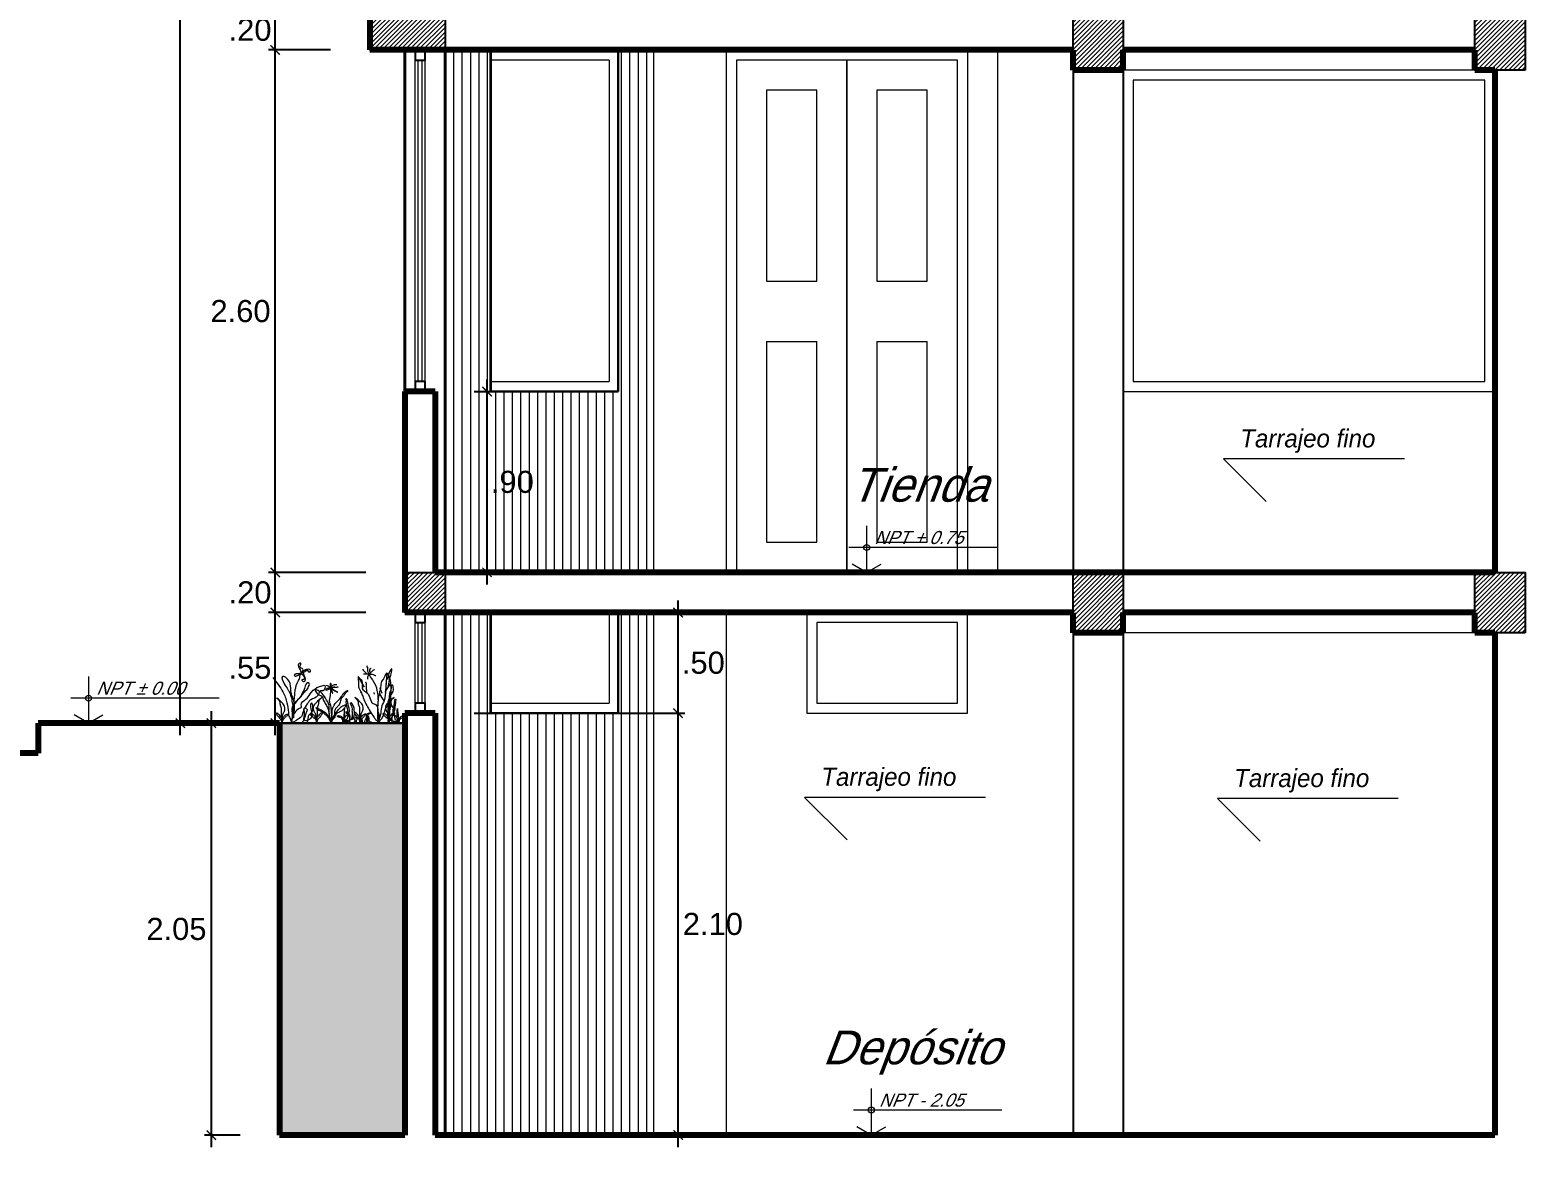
# Model space of a CAD drawing. Header units: millimetres. Extents: x 3779 to 7711, y 1445 to 3132.
# Drawn here: x 3970.03 to 3977.47, y 1470.32 to 1475.88 of the extents above; entities that cross this region are included whole.
import ezdxf

# ---------------------------------------------------------------- set-up
doc = ezdxf.new("R2010")
doc.units = ezdxf.units.MM
doc.header["$PDMODE"] = 3
for name, color, linetype, lineweight in [('cotas', 7, 'Continuous', 5), ('pluma 0.0', 33, 'Continuous', 0), ('pluma 1', 1, 'Continuous', 9), ('pluma 1.5', 14, 'Continuous', 15), ('pluma 2', 2, 'Continuous', 20), ('pluma 2.5', 30, 'Continuous', 25), ('pluma 3', 251, 'Continuous', 30), ('pluma 3.5', 253, 'Continuous', 35), ('pluma 4', 34, 'Continuous', 40), ('pluma 8', 98, 'Continuous', 80), ('TEXTO', 7, 'Continuous', 9), ('TEXTURAS', 35, 'Continuous', 5), ('VEJETACION', 3, 'Continuous', 9)]:
    doc.layers.add(name, color=color, linetype=linetype, lineweight=lineweight)
doc.styles.add('nombreambiente', font='stylu.ttf', dxfattribs={"oblique": 20})
doc.styles.get("Standard").update_dxf_attribs({"font": 'arial.ttf'})
doc.dimstyles.new('INTERIOR', dxfattribs={"dimtxt": 0.11, "dimasz": 0.0465, "dimexe": 0.0345, "dimexo": 0.195, "dimgap": 0.0295, "dimtad": 2, "dimtih": 1, "dimtoh": 1, "dimzin": 4, "dimdsep": 46, "dimtxsty": 'Standard', "dimblk": 'ARCHTICK', "dimcen": 0, "dimdle": 0.06, "dimclrd": 256, "dimclre": 256, "dimclrt": 256, "dimadec": 0, "dimazin": 0, "dimtfac": 1, "dimtmove": 0, "dimatfit": 3, "dimldrblk": 'ARCHTICK', "dimfxl": 0.0345, "dimtolj": 1, "dimtzin": 0, "dimlwe": 25, "dimarcsym": 0})

# ---------------------------------------------------------------- blocks, each defined once
blk = doc.blocks.new('ttryt')
at = {"layer": 'pluma 1'}
for p, q in [((1118.6396, 393.5141), (1118.6396, 393.2829)), ((1119.2894, 393.4071), (1118.5516, 393.4071)), ((1118.6396, 393.2829), (1118.5676, 393.3244)), ((1118.6396, 393.2829), (1118.7115, 393.3244))]:
    blk.add_line(p, q, dxfattribs=at)
at = {"layer": 'pluma 1', "linetype": 'Continuous'}
blk.add_circle((1118.6396, 393.4071), 0.015, dxfattribs=at)
blk = doc.blocks.new('_ArchTick')
at = {"color": 0, "linetype": 'ByBlock', "lineweight": 40, "const_width": 0.15}
blk.add_lwpolyline([(-0.5, -0.5), (0.5, 0.5)], dxfattribs=at)
blk = doc.blocks.new('*D852')
at = {"layer": 'cotas', "lineweight": -2, "transparency": 16777216}
blk.add_line((3970.9351, 1470.3228), (3970.9351, 1472.4928), dxfattribs=at)
at = {"layer": 'cotas', "lineweight": 25, "transparency": 16777216}
for p, q in [((3971.079, 1472.4328), (3970.9006, 1472.4328)), ((3971.079, 1470.3828), (3970.9006, 1470.3828))]:
    blk.add_line(p, q, dxfattribs=at)
at = {"layer": 'Defpoints', "color": 0, "transparency": 16777216}
for p in [(3970.9351, 1472.4328), (3971.274, 1472.4328), (3971.274, 1470.3828)]:
    blk.add_point(p, dxfattribs=at)
at = {"layer": 'cotas', "lineweight": -2, "transparency": 16777216, "xscale": 0.04649999999999999, "yscale": 0.04649999999999999, "zscale": 0.04649999999999999}
for p, rotation in [((3970.9351, 1472.4328), 90), ((3970.9351, 1470.3828), 270)]:
    blk.add_blockref('_ArchTick', p, dxfattribs=dict(at, rotation=rotation))
at = {"layer": 'cotas', "transparency": 16777216, "insert": (3970.7614, 1471.4078), "char_height": 0.11, "attachment_point": 5}
blk.add_mtext('\\A1;2.05', dxfattribs=at)
blk = doc.blocks.new('*D853')
at = {"layer": 'cotas', "lineweight": -2, "transparency": 16777216}
blk.add_line((3973.2581, 1470.3228), (3973.2581, 1472.5425), dxfattribs=at)
at = {"layer": 'cotas', "lineweight": 25, "transparency": 16777216}
for p, q in [((3972.244, 1472.4825), (3973.2926, 1472.4825)), ((3972.244, 1470.3828), (3973.2926, 1470.3828))]:
    blk.add_line(p, q, dxfattribs=at)
at = {"layer": 'Defpoints', "color": 0, "transparency": 16777216}
for p in [(3972.049, 1472.4825), (3973.2581, 1472.4825), (3972.049, 1470.3828)]:
    blk.add_point(p, dxfattribs=at)
at = {"layer": 'cotas', "lineweight": -2, "transparency": 16777216, "xscale": 0.04649999999999999, "yscale": 0.04649999999999999, "zscale": 0.04649999999999999}
for p, rotation in [((3973.2581, 1472.4825), 90), ((3973.2581, 1470.3828), 270)]:
    blk.add_blockref('_ArchTick', p, dxfattribs=dict(at, rotation=rotation))
at = {"layer": 'cotas', "transparency": 16777216, "insert": (3973.4313, 1471.4327), "char_height": 0.11, "attachment_point": 5}
blk.add_mtext('\\A1;2.10', dxfattribs=at)
blk = doc.blocks.new('*D854')
at = {"layer": 'cotas', "lineweight": 25, "transparency": 16777216}
for p, q in [((3973.2122, 1472.9828), (3973.2926, 1472.9828)), ((3972.244, 1472.4825), (3973.2926, 1472.4825))]:
    blk.add_line(p, q, dxfattribs=at)
at = {"layer": 'cotas', "lineweight": -2, "transparency": 16777216}
blk.add_line((3973.2581, 1472.4225), (3973.2581, 1473.0428), dxfattribs=at)
at = {"layer": 'Defpoints', "color": 0, "transparency": 16777216}
for p in [(3973.0172, 1472.9828), (3973.2581, 1472.9828), (3972.049, 1472.4825)]:
    blk.add_point(p, dxfattribs=at)
at = {"layer": 'cotas', "lineweight": -2, "transparency": 16777216, "xscale": 0.04649999999999999, "yscale": 0.04649999999999999, "zscale": 0.04649999999999999}
for p, rotation in [((3973.2581, 1472.9828), 90), ((3973.2581, 1472.4825), 270)]:
    blk.add_blockref('_ArchTick', p, dxfattribs=dict(at, rotation=rotation))
at = {"layer": 'cotas', "transparency": 16777216, "insert": (3973.3838, 1472.7327), "char_height": 0.11, "attachment_point": 5}
blk.add_mtext('\\A1;.50', dxfattribs=at)
blk = doc.blocks.new('*D855')
at = {"layer": 'cotas', "lineweight": 25, "transparency": 16777216}
for p, q in [((3971.704, 1472.9828), (3971.2189, 1472.9828)), ((3971.079, 1472.4328), (3971.2189, 1472.4328))]:
    blk.add_line(p, q, dxfattribs=at)
at = {"layer": 'cotas', "lineweight": -2, "transparency": 16777216}
blk.add_line((3971.2534, 1472.3728), (3971.2534, 1473.0428), dxfattribs=at)
at = {"layer": 'Defpoints', "color": 0, "transparency": 16777216}
for p in [(3971.2534, 1472.9828), (3971.899, 1472.9828), (3971.274, 1472.4328)]:
    blk.add_point(p, dxfattribs=at)
at = {"layer": 'cotas', "lineweight": -2, "transparency": 16777216, "xscale": 0.04649999999999999, "yscale": 0.04649999999999999, "zscale": 0.04649999999999999}
for p, rotation in [((3971.2534, 1472.9828), 90), ((3971.2534, 1472.4328), 270)]:
    blk.add_blockref('_ArchTick', p, dxfattribs=dict(at, rotation=rotation))
at = {"layer": 'cotas', "transparency": 16777216, "insert": (3971.1271, 1472.7078), "char_height": 0.11, "attachment_point": 5}
blk.add_mtext('\\A1;.55', dxfattribs=at)
blk = doc.blocks.new('*D856')
at = {"layer": 'cotas', "lineweight": -2, "transparency": 16777216}
blk.add_line((3971.2534, 1472.9228), (3971.2534, 1473.2428), dxfattribs=at)
at = {"layer": 'cotas', "lineweight": 25, "transparency": 16777216}
for p, q in [((3971.704, 1473.1828), (3971.2189, 1473.1828)), ((3971.704, 1472.9828), (3971.2189, 1472.9828))]:
    blk.add_line(p, q, dxfattribs=at)
at = {"layer": 'Defpoints', "color": 0, "transparency": 16777216}
for p in [(3971.2534, 1473.1828), (3971.899, 1473.1828), (3971.899, 1472.9828)]:
    blk.add_point(p, dxfattribs=at)
at = {"layer": 'cotas', "lineweight": -2, "transparency": 16777216, "xscale": 0.04649999999999999, "yscale": 0.04649999999999999, "zscale": 0.04649999999999999}
for p, rotation in [((3971.2534, 1473.1828), 90), ((3971.2534, 1472.9828), 270)]:
    blk.add_blockref('_ArchTick', p, dxfattribs=dict(at, rotation=rotation))
at = {"layer": 'cotas', "transparency": 16777216, "insert": (3971.1277, 1473.0828), "char_height": 0.11, "attachment_point": 5}
blk.add_mtext('\\A1;.20', dxfattribs=at)
blk = doc.blocks.new('*D857')
at = {"layer": 'cotas', "lineweight": -2, "transparency": 16777216}
blk.add_line((3971.2534, 1473.1228), (3971.2534, 1475.8428), dxfattribs=at)
at = {"layer": 'cotas', "lineweight": 25, "transparency": 16777216}
for p, q in [((3971.529, 1475.7828), (3971.2189, 1475.7828)), ((3971.704, 1473.1828), (3971.2189, 1473.1828))]:
    blk.add_line(p, q, dxfattribs=at)
at = {"layer": 'Defpoints', "color": 0, "transparency": 16777216}
for p in [(3971.2534, 1475.7828), (3971.724, 1475.7828), (3971.899, 1473.1828)]:
    blk.add_point(p, dxfattribs=at)
at = {"layer": 'cotas', "lineweight": -2, "transparency": 16777216, "xscale": 0.04649999999999999, "yscale": 0.04649999999999999, "zscale": 0.04649999999999999}
for p, rotation in [((3971.2534, 1475.7828), 90), ((3971.2534, 1473.1828), 270)]:
    blk.add_blockref('_ArchTick', p, dxfattribs=dict(at, rotation=rotation))
at = {"layer": 'cotas', "transparency": 16777216, "insert": (3971.0803, 1474.4828), "char_height": 0.11, "attachment_point": 5}
blk.add_mtext('\\A1;2.60', dxfattribs=at)
blk = doc.blocks.new('*D758')
at = {"layer": 'cotas', "lineweight": -2, "transparency": 16777216}
blk.add_line((3971.2534, 1475.7228), (3971.2534, 1476.0428), dxfattribs=at)
at = {"layer": 'cotas', "lineweight": 25, "transparency": 16777216}
for p, q in [((3971.529, 1475.9828), (3971.2189, 1475.9828)), ((3971.529, 1475.7828), (3971.2189, 1475.7828))]:
    blk.add_line(p, q, dxfattribs=at)
at = {"layer": 'Defpoints', "color": 0, "transparency": 16777216}
for p in [(3971.2534, 1475.9828), (3971.724, 1475.9828), (3971.724, 1475.7828)]:
    blk.add_point(p, dxfattribs=at)
at = {"layer": 'cotas', "lineweight": -2, "transparency": 16777216, "xscale": 0.04649999999999999, "yscale": 0.04649999999999999, "zscale": 0.04649999999999999}
for p, rotation in [((3971.2534, 1475.9828), 90), ((3971.2534, 1475.7828), 270)]:
    blk.add_blockref('_ArchTick', p, dxfattribs=dict(at, rotation=rotation))
at = {"layer": 'cotas', "transparency": 16777216, "insert": (3971.1277, 1475.8828), "char_height": 0.11, "attachment_point": 5}
blk.add_mtext('\\A1;.20', dxfattribs=at)
blk = doc.blocks.new('*D768')
at = {"layer": 'cotas', "lineweight": -2, "transparency": 16777216}
blk.add_line((3970.7808, 1472.3728), (3970.7808, 1485.4428), dxfattribs=at)
at = {"layer": 'cotas', "lineweight": 25, "transparency": 16777216}
for p, q in [((3971.704, 1485.3828), (3970.7463, 1485.3828)), ((3971.704, 1472.4328), (3970.7463, 1472.4328))]:
    blk.add_line(p, q, dxfattribs=at)
at = {"layer": 'Defpoints', "color": 0, "transparency": 16777216}
for p in [(3970.7808, 1485.3828), (3971.899, 1485.3828), (3971.899, 1472.4328)]:
    blk.add_point(p, dxfattribs=at)
at = {"layer": 'cotas', "lineweight": -2, "transparency": 16777216, "xscale": 0.04649999999999999, "yscale": 0.04649999999999999, "zscale": 0.04649999999999999}
for p, rotation in [((3970.7808, 1485.3828), 90), ((3970.7808, 1472.4328), 270)]:
    blk.add_blockref('_ArchTick', p, dxfattribs=dict(at, rotation=rotation))
at = {"layer": 'cotas', "transparency": 16777216, "insert": (3970.5705, 1478.9078), "char_height": 0.11, "attachment_point": 5}
blk.add_mtext('\\A1;12.95', dxfattribs=at)
blk = doc.blocks.new('*D769')
at = {"layer": 'cotas', "lineweight": -2, "transparency": 16777216}
blk.add_line((3972.3076, 1473.1228), (3972.3076, 1474.1428), dxfattribs=at)
at = {"layer": 'cotas', "lineweight": 25, "transparency": 16777216}
for p, q in [((3972.244, 1474.0828), (3972.3421, 1474.0828)), ((3972.244, 1473.1828), (3972.3421, 1473.1828))]:
    blk.add_line(p, q, dxfattribs=at)
at = {"layer": 'Defpoints', "color": 0, "transparency": 16777216}
for p in [(3972.049, 1474.0828), (3972.3076, 1474.0828), (3972.049, 1473.1828)]:
    blk.add_point(p, dxfattribs=at)
at = {"layer": 'cotas', "lineweight": -2, "transparency": 16777216, "xscale": 0.04649999999999999, "yscale": 0.04649999999999999, "zscale": 0.04649999999999999}
for p, rotation in [((3972.3076, 1474.0828), 90), ((3972.3076, 1473.1828), 270)]:
    blk.add_blockref('_ArchTick', p, dxfattribs=dict(at, rotation=rotation))
at = {"layer": 'cotas', "transparency": 16777216, "insert": (3972.4333, 1473.6328), "char_height": 0.11, "attachment_point": 5}
blk.add_mtext('\\A1;.90', dxfattribs=at)

msp = doc.modelspace()

# ---------------------------------------------------------------- hatches: boundary and pattern name
at = {"layer": 'TEXTURAS'}
h = msp.add_hatch(dxfattribs=at)
h.set_pattern_fill('LINE', color=256, scale=0.005, angle=45)
h.set_pattern_definition([(45, (-217.025968, 124.283055), (-0.01122532015, 0.01122532015), [])])
h.paths.add_polyline_path([(3972.099, 1475.9828), (3972.049, 1475.9828), (3971.724, 1475.9828), (3971.724, 1475.7828), (3972.099, 1475.7828)])
h = msp.add_hatch(dxfattribs=at)
h.set_pattern_fill('LINE', color=256, scale=0.005, angle=45)
h.set_pattern_definition([(45, (-182.418558, 127.683055), (-0.01122532015, 0.01122532015), [])])
h.paths.add_polyline_path([(3975.474, 1475.9828), (3975.374, 1475.9828), (3975.224, 1475.9828), (3975.224, 1475.6828), (3975.474, 1475.6828), (3975.474, 1475.7828)])
h = msp.add_hatch(dxfattribs=at)
h.set_pattern_fill('LINE', color=256, scale=0.005, angle=45)
h.set_pattern_definition([(45, (-180.418558, 127.683055), (-0.01122532015, 0.01122532015), [])])
h.paths.add_polyline_path([(3977.474, 1475.9828), (3977.374, 1475.9828), (3977.224, 1475.9828), (3977.224, 1475.6828), (3977.474, 1475.6828), (3977.474, 1475.7828)])
h = msp.add_hatch(dxfattribs=at)
h.set_pattern_fill('LINE', color=256, scale=0.005, angle=45)
h.set_pattern_definition([(45, (-185.793558, 124.983055), (-0.01122532015, 0.01122532015), [])])
h.paths.add_polyline_path([(3971.899, 1473.1828), (3971.899, 1472.9828), (3972.099, 1472.9828), (3972.099, 1473.1828)])
h = msp.add_hatch(dxfattribs=at)
h.set_pattern_fill('LINE', color=256, scale=0.005, angle=45)
h.set_pattern_definition([(45, (-182.418558, 124.883055), (-0.01122532015, 0.01122532015), [])])
h.paths.add_polyline_path([(3975.474, 1473.1828), (3975.374, 1473.1828), (3975.224, 1473.1828), (3975.224, 1472.8828), (3975.474, 1472.8828), (3975.474, 1472.9828)])
h = msp.add_hatch(dxfattribs=at)
h.set_pattern_fill('LINE', color=256, scale=0.005, angle=45)
h.set_pattern_definition([(45, (-180.418558, 124.883055), (-0.01122532015, 0.01122532015), [])])
h.paths.add_polyline_path([(3977.474, 1473.1828), (3977.374, 1473.1828), (3977.224, 1473.1828), (3977.224, 1472.8828), (3977.474, 1472.8828), (3977.474, 1472.9828)])
h = msp.add_hatch(dxfattribs=at)
h.set_pattern_fill('AR-CONC', color=256, scale=0.0005)
h.set_pattern_definition([(50, (-82.946685, 46.15886), (0.0910923345, -0.0079695428), [0.009525, -0.104775]), (355, (-82.946685, 46.15886), (-0.017621413, 0.0955283214), [0.00762, -0.08382]), (100.451, (-82.93909, 46.1582), (0.0734712508, 0.087558344), [0.008095, -0.089045]), (46.1842, (-82.94669, 46.18426), (0.1355395204, -0.021021164), [0.0142875, -0.1571625]), (96.6356, (-82.93539, 46.18251), (0.1187021172, 0.123712778), [0.0121425, -0.1335675]), (351.184, (-82.94669, 46.18426), (0.118702303, 0.123712559), [0.01143, -0.12573]), (21, (-82.933985, 46.17791), (0.0758074399, -0.0511327593), [0.009525, -0.104775]), (326, (-82.933985, 46.17791), (0.0309010142, 0.092093983), [0.00762, -0.08382]), (71.4514, (-82.92767, 46.17365), (0.1067082454, 0.0409614289), [0.008095, -0.089045]), (37.5, (-82.946685, 46.15886), (0.00154430163, 0.04227751944), [0, -0.082804, 0, -0.08509, 0, -0.0841375]), (7.5, (-82.946685, 46.15886), (0.03340983126, 0.0500902874), [0, -0.048514, 0, -0.080899, 0, -0.0320675]), (327.5, (-82.975006, 46.15886), (0.06779529758, -0.002864372), [0, -0.03175, 0, -0.09906, 0, -0.131445]), (317.5, (-82.987706, 46.15886), (0.0740645907, 0.0127132455), [0, -0.041275, 0, -0.065786, 0, -0.093345])])
h.paths.add_polyline_path([(3971.274, 1470.3828), (3971.899, 1470.3828), (3971.899, 1472.2369), (3971.274, 1472.2828)])
h.paths.add_polyline_path([(3971.274, 1472.4328), (3971.274, 1472.2828), (3971.899, 1472.2369), (3971.899, 1472.4328)])

# ---------------------------------------------------------------- linework, layer by layer
at = {"layer": 'pluma 0.0'}
for p, q in [((3971.949, 1474.1328), (3971.949, 1475.7328)), ((3971.999, 1474.1328), (3971.999, 1475.7328)), ((3972.1407, 1475.7828), (3972.1407, 1473.1828)), ((3972.1824, 1475.7828), (3972.1824, 1473.1828)), ((3972.2242, 1475.7828), (3972.2242, 1473.1828)), ((3972.2659, 1475.7828), (3972.2659, 1473.1828)), ((3972.3076, 1475.7828), (3972.3076, 1473.1828)), ((3972.9754, 1475.7828), (3972.9754, 1473.1828)), ((3973.0172, 1475.7828), (3973.0172, 1473.1828)), ((3973.0589, 1475.7828), (3973.0589, 1473.1828)), ((3973.1006, 1475.7828), (3973.1006, 1473.1828)), ((3972.3494, 1474.0828), (3972.3494, 1473.1828)), ((3972.3911, 1474.0828), (3972.3911, 1473.1828)), ((3972.4328, 1474.0828), (3972.4328, 1473.1828)), ((3972.4746, 1474.0828), (3972.4746, 1473.1828)), ((3972.5163, 1474.0828), (3972.5163, 1473.1828)), ((3972.5581, 1474.0828), (3972.5581, 1473.1828)), ((3972.5998, 1474.0828), (3972.5998, 1473.1828)), ((3972.6415, 1474.0828), (3972.6415, 1473.1828)), ((3972.6833, 1474.0828), (3972.6833, 1473.1828)), ((3972.725, 1474.0828), (3972.725, 1473.1828)), ((3972.7667, 1474.0828), (3972.7667, 1473.1828)), ((3972.8085, 1474.0828), (3972.8085, 1473.1828)), ((3972.8502, 1474.0828), (3972.8502, 1473.1828)), ((3972.892, 1474.0828), (3972.892, 1473.1828)), ((3972.9337, 1474.0828), (3972.9337, 1473.1828)), ((3972.1407, 1472.9828), (3972.1407, 1470.3828)), ((3972.1824, 1472.9828), (3972.1824, 1470.3828)), ((3972.2242, 1472.9828), (3972.2242, 1470.3828)), ((3972.2659, 1472.9828), (3972.2659, 1470.3828)), ((3972.3076, 1472.9828), (3972.3076, 1470.3828)), ((3972.9754, 1472.9828), (3972.9754, 1470.3828)), ((3973.0172, 1472.9828), (3973.0172, 1470.3828)), ((3973.0589, 1472.9828), (3973.0589, 1470.3828)), ((3973.1006, 1472.9828), (3973.1006, 1470.3828)), ((3971.949, 1472.5325), (3971.949, 1472.9328)), ((3971.999, 1472.5325), (3971.999, 1472.9328)), ((3972.3494, 1472.4825), (3972.3494, 1470.3828)), ((3972.3911, 1472.4825), (3972.3911, 1470.3828)), ((3972.4328, 1472.4825), (3972.4328, 1470.3828)), ((3972.4746, 1472.4825), (3972.4746, 1470.3828)), ((3972.5163, 1472.4825), (3972.5163, 1470.3828)), ((3972.5581, 1472.4825), (3972.5581, 1470.3828)), ((3972.5998, 1472.4825), (3972.5998, 1470.3828)), ((3972.6415, 1472.4825), (3972.6415, 1470.3828)), ((3972.6833, 1472.4825), (3972.6833, 1470.3828)), ((3972.725, 1472.4825), (3972.725, 1470.3828)), ((3972.7667, 1472.4825), (3972.7667, 1470.3828)), ((3972.8085, 1472.4825), (3972.8085, 1470.3828)), ((3972.8502, 1472.4825), (3972.8502, 1470.3828)), ((3972.892, 1472.4825), (3972.892, 1470.3828)), ((3972.9337, 1472.4825), (3972.9337, 1470.3828))]:
    msp.add_line(p, q, dxfattribs=at)
at = {"layer": 'pluma 1'}
for p, q in [((3971.964, 1474.1328), (3971.964, 1475.7328)), ((3971.984, 1474.1328), (3971.984, 1475.7328)), ((3972.9144, 1475.7328), (3972.324, 1475.7328)), ((3972.9144, 1475.7328), (3972.9144, 1474.1328)), ((3974.0982, 1475.7328), (3974.0982, 1473.1828)), ((3973.6982, 1474.6328), (3973.9482, 1474.6328)), ((3974.2482, 1474.6328), (3974.4982, 1474.6328)), ((3973.6982, 1474.3328), (3973.9482, 1474.3328)), ((3974.2482, 1474.3328), (3974.4982, 1474.3328)), ((3972.324, 1474.1328), (3972.9144, 1474.1328)), ((3972.9144, 1472.9828), (3972.9144, 1472.5328)), ((3971.964, 1472.5325), (3971.964, 1472.9328)), ((3971.984, 1472.5325), (3971.984, 1472.9328)), ((3977.474, 1472.8828), (3975.474, 1472.8828)), ((3972.324, 1472.5328), (3972.9144, 1472.5328))]:
    msp.add_line(p, q, dxfattribs=at)
for points in [[(3974.6482, 1475.7328), (3973.5482, 1475.7328), (3973.5482, 1473.1828), (3974.6482, 1473.1828)], [(3974.0982, 1475.7328), (3973.5482, 1475.7328), (3973.5482, 1473.1828), (3974.0982, 1473.1828)], [(3974.6482, 1475.7328), (3974.0982, 1475.7328), (3974.0982, 1473.1828), (3974.6482, 1473.1828)], [(3977.324, 1475.6828), (3977.224, 1475.6828), (3975.474, 1475.6828), (3975.474, 1474.0828), (3977.324, 1474.0828)], [(3977.274, 1475.6328), (3977.224, 1475.6328), (3975.524, 1475.6328), (3975.524, 1474.1328), (3977.274, 1474.1328)], [(3974.6482, 1472.9328), (3973.9482, 1472.9328), (3973.9482, 1472.5328), (3974.6482, 1472.5328)]]:
    msp.add_lwpolyline(points, close=True, dxfattribs=at)
for points in [[(3973.9482, 1474.6328), (3973.9482, 1475.5828), (3973.6982, 1475.5828), (3973.6982, 1474.6328)], [(3974.4982, 1474.6328), (3974.4982, 1475.5828), (3974.2482, 1475.5828), (3974.2482, 1474.6328)], [(3973.6982, 1474.3328), (3973.6982, 1473.3328), (3973.9482, 1473.3328), (3973.9482, 1474.3328)], [(3974.2482, 1474.3328), (3974.2482, 1473.3328), (3974.4982, 1473.3328), (3974.4982, 1474.3328)]]:
    msp.add_lwpolyline(points, dxfattribs=at)
at = {"layer": 'pluma 1.5'}
msp.add_lwpolyline([(3974.6982, 1472.9828), (3973.8982, 1472.9828), (3973.8982, 1472.4828), (3974.6982, 1472.4828)], close=True, dxfattribs=at)
at = {"layer": 'pluma 2'}
for p, q in [((3973.1354, 1475.7828), (3973.1354, 1473.1828)), ((3973.4982, 1475.7828), (3973.4982, 1473.1828)), ((3974.6982, 1475.7828), (3974.6982, 1473.1828)), ((3974.8482, 1475.7828), (3974.8482, 1473.1828)), ((3973.1354, 1472.9828), (3973.1354, 1470.3828)), ((3973.4982, 1472.9828), (3973.4982, 1470.3828))]:
    msp.add_line(p, q, dxfattribs=at)
at = {"layer": 'pluma 2.5'}
for p, q in [((3975.224, 1475.7828), (3975.224, 1473.1828)), ((3975.474, 1475.7828), (3975.474, 1473.1828)), ((3975.224, 1472.8828), (3975.224, 1470.3828)), ((3975.474, 1472.8828), (3975.474, 1470.3828))]:
    msp.add_line(p, q, dxfattribs=at)
for points in [[(3972.099, 1475.7828), (3971.724, 1475.7828), (3971.724, 1475.9828), (3972.099, 1475.9828)], [(3975.474, 1475.6828), (3975.224, 1475.6828), (3975.224, 1475.9828), (3975.474, 1475.9828)], [(3977.474, 1475.6828), (3977.224, 1475.6828), (3977.224, 1475.9828), (3977.474, 1475.9828)], [(3971.949, 1475.7328), (3971.999, 1475.7328), (3971.999, 1475.7828), (3971.949, 1475.7828)], [(3971.949, 1474.0828), (3971.999, 1474.0828), (3971.999, 1474.1328), (3971.949, 1474.1328)], [(3972.099, 1472.9828), (3971.899, 1472.9828), (3971.899, 1473.1828), (3972.099, 1473.1828)], [(3975.474, 1472.8828), (3975.224, 1472.8828), (3975.224, 1473.1828), (3975.474, 1473.1828)], [(3977.474, 1472.8828), (3977.224, 1472.8828), (3977.224, 1473.1828), (3977.474, 1473.1828)], [(3971.949, 1472.9328), (3971.999, 1472.9328), (3971.999, 1472.9828), (3971.949, 1472.9828)], [(3971.949, 1472.4825), (3971.999, 1472.4825), (3971.999, 1472.5325), (3971.949, 1472.5325)]]:
    msp.add_lwpolyline(points, close=True, dxfattribs=at)
at = {"layer": 'pluma 3'}
for p, q in [((3972.9604, 1475.7828), (3972.9604, 1474.0828)), ((3972.324, 1474.0828), (3972.9604, 1474.0828)), ((3972.9604, 1472.4828), (3972.9604, 1472.9828)), ((3972.324, 1472.4828), (3972.9604, 1472.4828)), ((3971.899, 1472.4328), (3971.274, 1472.4328))]:
    msp.add_line(p, q, dxfattribs=at)
at = {"layer": 'pluma 3.5'}
for p, q in [((3972.324, 1475.7828), (3972.324, 1474.0828)), ((3972.324, 1472.9828), (3972.324, 1472.4828))]:
    msp.add_line(p, q, dxfattribs=at)
at = {"layer": 'pluma 4'}
for p, q in [((3971.899, 1474.0828), (3971.899, 1475.7828)), ((3972.099, 1475.7828), (3972.099, 1473.1828)), ((3972.099, 1472.9828), (3972.099, 1470.3828))]:
    msp.add_line(p, q, dxfattribs=at)
at = {"layer": 'pluma 8'}
for p, q in [((3971.724, 1475.9828), (3971.724, 1475.7828)), ((3975.224, 1475.7828), (3971.724, 1475.7828)), ((3975.224, 1475.6828), (3975.224, 1475.7824)), ((3977.224, 1475.7828), (3975.474, 1475.7828)), ((3975.474, 1475.6828), (3975.474, 1475.7828)), ((3977.224, 1475.6828), (3977.224, 1475.7824)), ((3975.474, 1475.6828), (3975.224, 1475.6828)), ((3977.324, 1475.6828), (3977.224, 1475.6828)), ((3977.324, 1475.6828), (3977.324, 1473.1828)), ((3971.899, 1474.0828), (3971.899, 1472.9828)), ((3972.049, 1474.0828), (3971.899, 1474.0828)), ((3972.049, 1474.0828), (3972.049, 1473.1828)), ((3977.324, 1473.1828), (3972.049, 1473.1828)), ((3975.224, 1472.9828), (3971.899, 1472.9828)), ((3975.224, 1472.8828), (3975.224, 1472.9824)), ((3977.224, 1472.9828), (3975.474, 1472.9828)), ((3975.474, 1472.8828), (3975.474, 1472.9828)), ((3977.224, 1472.8828), (3977.224, 1472.9824)), ((3975.474, 1472.8828), (3975.224, 1472.8828)), ((3977.324, 1472.8828), (3977.224, 1472.8828)), ((3977.324, 1472.8828), (3977.324, 1470.3828)), ((3971.899, 1472.4825), (3971.899, 1470.3828)), ((3972.049, 1472.4825), (3971.899, 1472.4825)), ((3972.049, 1472.4825), (3972.049, 1470.3828)), ((3971.274, 1472.4328), (3970.074, 1472.4328)), ((3970.074, 1472.4328), (3970.074, 1472.2828)), ((3971.274, 1472.4328), (3971.274, 1470.3828)), ((3970.074, 1472.2828), (3968.4372, 1472.2828)), ((3971.899, 1470.3828), (3971.274, 1470.3828)), ((3977.324, 1470.3828), (3972.049, 1470.3828))]:
    msp.add_line(p, q, dxfattribs=at)
at = {"layer": 'TEXTURAS'}
for points in [[(3976.873, 1473.7475), (3975.973, 1473.7475), (3976.1851, 1473.5354)], [(3974.7876, 1472.0634), (3973.8876, 1472.0634), (3974.0997, 1471.8513)], [(3976.8427, 1472.057), (3975.9427, 1472.057), (3976.1548, 1471.8448)]]:
    msp.add_lwpolyline(points, dxfattribs=at)
at = {"layer": 'VEJETACION', "color": 84, "linetype": 'Continuous', "lineweight": 5, "ltscale": 0.1}
for p, q in [((3971.8081, 1472.681), (3971.8036, 1472.6216)), ((3971.6662, 1472.6629), (3971.6954, 1472.611)), ((3971.7045, 1472.6358), (3971.7065, 1472.6371)), ((3971.7072, 1472.6276), (3971.7045, 1472.6358)), ((3971.7073, 1472.6147), (3971.7072, 1472.6276)), ((3971.7087, 1472.5871), (3971.7073, 1472.6147)), ((3971.7752, 1472.606), (3971.7764, 1472.6096)), ((3971.7848, 1472.5799), (3971.7752, 1472.606)), ((3971.6804, 1472.5823), (3971.6794, 1472.5859)), ((3971.748, 1472.5777), (3971.7453, 1472.5859))]:
    msp.add_line(p, q, dxfattribs=at)
for points in [[(3971.3401, 1472.4539), (3971.3389, 1472.482), (3971.3418, 1472.5226), (3971.3636, 1472.5477), (3971.406, 1472.5948), (3971.4195, 1472.6147), (3971.4204, 1472.6334), (3971.4131, 1472.6334), (3971.4008, 1472.6115), (3971.3925, 1472.5906), (3971.3863, 1472.5791), (3971.3791, 1472.5614), (3971.3594, 1472.5415), (3971.3564, 1472.5342), (3971.346, 1472.5247), (3971.3441, 1472.4851), (3971.3491, 1472.5258), (3971.3321, 1472.5861), (3971.3299, 1472.6163), (3971.3036, 1472.6609), (3971.29, 1472.665), (3971.2975, 1472.6286), (3971.3164, 1472.6006), (3971.3227, 1472.5881), (3971.3312, 1472.5674), (3971.3376, 1472.5341), (3971.3419, 1472.5049), (3971.3442, 1472.4591), (3971.3452, 1472.4727), (3971.347, 1472.5372), (3971.3499, 1472.5727), (3971.3529, 1472.5977), (3971.3672, 1472.6415), (3971.3755, 1472.6592), (3971.3785, 1472.6749), (3971.3806, 1472.677), (3971.3827, 1472.6791), (3971.3858, 1472.6812), (3971.3951, 1472.6947), (3971.4055, 1472.699), (3971.4232, 1472.7011), (3971.4274, 1472.6939), (3971.4254, 1472.6845), (3971.4183, 1472.6912), (3971.4037, 1472.6906), (3971.39, 1472.6833), (3971.3847, 1472.6822), (3971.3654, 1472.6774), (3971.3558, 1472.6779), (3971.3508, 1472.6751), (3971.3473, 1472.6737), (3971.3536, 1472.6664), (3971.3598, 1472.6685), (3971.364, 1472.6706), (3971.3764, 1472.6769), (3971.3816, 1472.6811), (3971.3868, 1472.6853), (3971.3899, 1472.702), (3971.3765, 1472.7113), (3971.3798, 1472.7254), (3971.3803, 1472.7311), (3971.372, 1472.73), (3971.3711, 1472.7092), (3971.3816, 1472.6863), (3971.3827, 1472.6822), (3971.3914, 1472.6708), (3971.3971, 1472.6506), (3971.3849, 1472.6489), (3971.3975, 1472.6396), (3971.4027, 1472.6438), (3971.3962, 1472.675), (3971.3941, 1472.6812), (3971.3868, 1472.6822), (3971.3837, 1472.6811)], [(3971.6869, 1472.7019), (3971.7058, 1472.6809), (3971.7105, 1472.6774), (3971.7199, 1472.6763), (3971.7363, 1472.6764), (3971.7504, 1472.6706), (3971.7539, 1472.6706)], [(3971.7467, 1472.6987), (3971.7315, 1472.6881), (3971.7187, 1472.6774), (3971.7093, 1472.6762), (3971.7046, 1472.6762), (3971.6917, 1472.6761)], [(3971.7663, 1472.5417), (3971.7613, 1472.5945), (3971.7411, 1472.6436), (3971.7139, 1472.6962), (3971.7115, 1472.7137), (3971.7091, 1472.7172), (3971.7103, 1472.7091)], [(3971.7314, 1472.7045), (3971.7268, 1472.7033), (3971.7233, 1472.6869), (3971.7234, 1472.6775), (3971.7175, 1472.6716), (3971.7152, 1472.6681), (3971.7129, 1472.661), (3971.7118, 1472.6516)], [(3971.7689, 1472.4385), (3971.7737, 1472.4445), (3971.7878, 1472.4624), (3971.796, 1472.4838), (3971.8066, 1472.5112), (3971.8148, 1472.5195), (3971.8231, 1472.5338), (3971.8289, 1472.5671), (3971.8299, 1472.5968), (3971.8261, 1472.6455), (3971.82, 1472.6644), (3971.8092, 1472.6822), (3971.7951, 1472.6596), (3971.7821, 1472.6393), (3971.7775, 1472.612), (3971.7729, 1472.5882), (3971.7671, 1472.5644), (3971.7637, 1472.5311), (3971.7615, 1472.4955), (3971.7616, 1472.4682), (3971.7641, 1472.4504), (3971.7701, 1472.4374), (3971.7701, 1472.4386), (3971.7725, 1472.4398)], [(3971.8086, 1472.6755), (3971.8025, 1472.6002), (3971.7946, 1472.5445), (3971.7817, 1472.5101), (3971.7769, 1472.4757), (3971.7721, 1472.4593), (3971.7689, 1472.4511)], [(3971.2405, 1472.6594), (3971.2917, 1472.5877), (3971.3116, 1472.5338), (3971.3184, 1472.4864), (3971.3235, 1472.4619), (3971.3284, 1472.4521), (3971.3301, 1472.4455), (3971.3317, 1472.4423)], [(3971.3342, 1472.4364), (3971.3359, 1472.4438), (3971.3412, 1472.466), (3971.3528, 1472.4858), (3971.3736, 1472.5078), (3971.3835, 1472.5123), (3971.3824, 1472.5234), (3971.4055, 1472.5513), (3971.4265, 1472.578), (3971.4608, 1472.6098), (3971.4794, 1472.6169), (3971.5, 1472.6194), (3971.4911, 1472.5943), (3971.4786, 1472.5927), (3971.4643, 1472.5682), (3971.43, 1472.5492), (3971.4123, 1472.528), (3971.3936, 1472.4969), (3971.3834, 1472.466), (3971.362, 1472.4491), (3971.3465, 1472.44), (3971.3325, 1472.4366), (3971.3335, 1472.4374), (3971.3329, 1472.44)], [(3971.5287, 1472.4329), (3971.5256, 1472.451), (3971.5114, 1472.4759), (3971.4812, 1472.4968), (3971.4551, 1472.5087), (3971.4692, 1472.4977), (3971.4762, 1472.4948), (3971.4863, 1472.4888), (3971.5044, 1472.4739), (3971.5185, 1472.4589), (3971.5205, 1472.4549), (3971.5326, 1472.438), (3971.5386, 1472.451), (3971.5435, 1472.4641), (3971.5654, 1472.4962), (3971.5783, 1472.5113), (3971.5873, 1472.5184), (3971.5943, 1472.5204), (3971.6053, 1472.5235), (3971.6043, 1472.5205), (3971.5954, 1472.5054), (3971.5884, 1472.4973), (3971.5734, 1472.4883), (3971.5575, 1472.4792), (3971.5495, 1472.4641), (3971.5386, 1472.449), (3971.5346, 1472.445), (3971.5306, 1472.44), (3971.5335, 1472.459), (3971.5393, 1472.5081), (3971.5582, 1472.5372), (3971.5751, 1472.5544), (3971.591, 1472.5775), (3971.611, 1472.5946), (3971.613, 1472.5956), (3971.6, 1472.5785), (3971.5931, 1472.5665), (3971.5851, 1472.5594), (3971.5762, 1472.5373), (3971.5663, 1472.5183), (3971.5553, 1472.5072), (3971.5484, 1472.4921), (3971.5376, 1472.455), (3971.5326, 1472.453), (3971.5306, 1472.449), (3971.5213, 1472.499), (3971.5212, 1472.52), (3971.5029, 1472.557), (3971.4797, 1472.5869), (3971.4586, 1472.5988), (3971.4516, 1472.6028), (3971.4618, 1472.5798), (3971.4748, 1472.5718), (3971.4849, 1472.5669), (3971.492, 1472.5499), (3971.5021, 1472.5309), (3971.5082, 1472.52), (3971.5163, 1472.501), (3971.5234, 1472.47), (3971.5245, 1472.458), (3971.5266, 1472.446), (3971.5296, 1472.44), (3971.5316, 1472.442), (3971.5334, 1472.483), (3971.5312, 1472.5111), (3971.524, 1472.5454), (3971.5289, 1472.5791), (3971.5298, 1472.5952), (3971.5357, 1472.6192), (3971.5447, 1472.6233), (3971.5477, 1472.6243), (3971.5507, 1472.6253), (3971.5527, 1472.6253), (3971.5577, 1472.6254), (3971.5597, 1472.6254)], [(3971.5074, 1472.6224), (3971.5253, 1472.612), (3971.5406, 1472.5995), (3971.5601, 1472.5886), (3971.5627, 1472.5875), (3971.5301, 1472.6073), (3971.5615, 1472.6132), (3971.5642, 1472.6138), (3971.5657, 1472.6133), (3971.5668, 1472.6133), (3971.5647, 1472.6117), (3971.549, 1472.6116), (3971.5274, 1472.6078), (3971.5101, 1472.6046), (3971.5065, 1472.6024), (3971.5049, 1472.5977), (3971.5044, 1472.5967), (3971.5128, 1472.5988), (3971.5248, 1472.6041), (3971.5296, 1472.6068), (3971.5306, 1472.6083), (3971.5305, 1472.6167), (3971.5305, 1472.6299), (3971.5289, 1472.6304), (3971.5311, 1472.6062), (3971.5306, 1472.6005), (3971.5312, 1472.5921), (3971.5333, 1472.5895), (3971.5365, 1472.5858), (3971.5376, 1472.5827), (3971.5386, 1472.5811), (3971.5397, 1472.5816), (3971.5386, 1472.5842), (3971.537, 1472.589), (3971.5349, 1472.5958), (3971.5338, 1472.6031), (3971.5322, 1472.6042), (3971.5317, 1472.6057), (3971.5311, 1472.6073)], [(3971.7681, 1472.4395), (3971.7687, 1472.447), (3971.7706, 1472.4698), (3971.7655, 1472.4922), (3971.7591, 1472.5208), (3971.7357, 1472.5322), (3971.7291, 1472.5486), (3971.7125, 1472.5795), (3971.6878, 1472.6047), (3971.686, 1472.6433), (3971.6728, 1472.6557), (3971.6665, 1472.6646), (3971.6673, 1472.6379), (3971.6677, 1472.6139), (3971.6791, 1472.5886), (3971.6884, 1472.5662), (3971.6967, 1472.5432), (3971.7124, 1472.5136), (3971.7303, 1472.4828), (3971.7456, 1472.4601), (3971.7575, 1472.4467), (3971.7697, 1472.4391), (3971.7691, 1472.4401), (3971.7704, 1472.4424)], [(3971.8009, 1472.5871), (3971.8269, 1472.6298)], [(3971.2858, 1472.4328), (3971.2862, 1472.4454), (3971.2919, 1472.4601), (3971.3045, 1472.4743), (3971.3118, 1472.477), (3971.3144, 1472.477), (3971.3165, 1472.476), (3971.3145, 1472.4712), (3971.3061, 1472.4654), (3971.3014, 1472.4591), (3971.2941, 1472.4528), (3971.2889, 1472.4438), (3971.2868, 1472.4349), (3971.2862, 1472.447), (3971.2782, 1472.4674), (3971.2698, 1472.4762), (3971.2645, 1472.4825), (3971.2608, 1472.483), (3971.2593, 1472.4814), (3971.2656, 1472.4678), (3971.2672, 1472.4657), (3971.2799, 1472.4511), (3971.2831, 1472.4438), (3971.2868, 1472.4349), (3971.2868, 1472.437), (3971.2883, 1472.458), (3971.2908, 1472.4758), (3971.2986, 1472.4906), (3971.2947, 1472.5262), (3971.2815, 1472.5398), (3971.2731, 1472.5492), (3971.2599, 1472.5586), (3971.2747, 1472.5408), (3971.2769, 1472.5261), (3971.2822, 1472.5094), (3971.2829, 1472.4879), (3971.2834, 1472.4784), (3971.284, 1472.4637), (3971.2862, 1472.4601), (3971.2872, 1472.4533), (3971.2867, 1472.448), (3971.2863, 1472.4333)], [(3971.46, 1472.4338), (3971.4595, 1472.4464), (3971.4536, 1472.461), (3971.4409, 1472.4751), (3971.4336, 1472.4777), (3971.4309, 1472.4777), (3971.4288, 1472.4766), (3971.431, 1472.4719), (3971.4394, 1472.4662), (3971.4442, 1472.4599), (3971.4515, 1472.4537), (3971.4568, 1472.4448), (3971.459, 1472.4359), (3971.4594, 1472.4479), (3971.4672, 1472.4684), (3971.4756, 1472.4774), (3971.4808, 1472.4837), (3971.4845, 1472.4843), (3971.486, 1472.4827), (3971.4798, 1472.469), (3971.4782, 1472.4669), (3971.4657, 1472.4522), (3971.4626, 1472.4448), (3971.459, 1472.4359), (3971.459, 1472.438), (3971.4573, 1472.4589), (3971.4546, 1472.4768), (3971.4466, 1472.4914), (3971.4501, 1472.5271), (3971.4632, 1472.5408), (3971.4715, 1472.5503), (3971.4846, 1472.5598), (3971.47, 1472.5419), (3971.468, 1472.5272), (3971.4628, 1472.5104), (3971.4624, 1472.4889), (3971.4619, 1472.4794), (3971.4615, 1472.4647), (3971.4594, 1472.461), (3971.4584, 1472.4542), (3971.4589, 1472.449), (3971.4595, 1472.4343)], [(3971.5908, 1472.4366), (3971.5865, 1472.4533), (3971.5723, 1472.4622), (3971.5644, 1472.4647), (3971.5634, 1472.4684), (3971.5739, 1472.469), (3971.5828, 1472.4659), (3971.586, 1472.4617), (3971.5892, 1472.4544), (3971.5913, 1472.4397), (3971.5913, 1472.4387), (3971.5955, 1472.4471), (3971.5991, 1472.4597), (3971.6121, 1472.4765), (3971.6147, 1472.4954), (3971.606, 1472.5384), (3971.6071, 1472.5426), (3971.6118, 1472.5427), (3971.6054, 1472.5542), (3971.6049, 1472.5531), (3971.6123, 1472.539), (3971.614, 1472.529), (3971.6193, 1472.5096), (3971.6204, 1472.4976), (3971.6195, 1472.4834), (3971.6117, 1472.4577), (3971.6112, 1472.4534), (3971.6028, 1472.4497), (3971.5971, 1472.4429), (3971.595, 1472.4413), (3971.5982, 1472.4413), (3971.6129, 1472.4424), (3971.6301, 1472.452), (3971.6379, 1472.4741), (3971.6367, 1472.4929), (3971.6345, 1472.5165), (3971.6292, 1472.5349), (3971.6302, 1472.5354), (3971.635, 1472.5312), (3971.6457, 1472.4877), (3971.6457, 1472.4788), (3971.6427, 1472.4631), (3971.6375, 1472.4531), (3971.6328, 1472.4504), (3971.606, 1472.444), (3971.5971, 1472.4445), (3971.5908, 1472.4428), (3971.5892, 1472.4413), (3971.5892, 1472.4402), (3971.5975, 1472.4565), (3971.5995, 1472.4828), (3971.5978, 1472.5074), (3971.5954, 1472.4749), (3971.5933, 1472.4607), (3971.5923, 1472.4513), (3971.5913, 1472.4449), (3971.5918, 1472.4429)], [(3971.6754, 1472.4349), (3971.6758, 1472.4475), (3971.6815, 1472.4622), (3971.6941, 1472.4765), (3971.7014, 1472.4791), (3971.704, 1472.4791), (3971.7061, 1472.4781), (3971.704, 1472.4734), (3971.6957, 1472.4675), (3971.691, 1472.4612), (3971.6837, 1472.4549), (3971.6785, 1472.4459), (3971.6764, 1472.437), (3971.6758, 1472.4491), (3971.6678, 1472.4695), (3971.6594, 1472.4784), (3971.6541, 1472.4846), (3971.6504, 1472.4851), (3971.6489, 1472.4836), (3971.6552, 1472.4699), (3971.6568, 1472.4679), (3971.6695, 1472.4532), (3971.6727, 1472.4459), (3971.6764, 1472.437), (3971.6764, 1472.4391), (3971.6779, 1472.4601), (3971.6804, 1472.478), (3971.6882, 1472.4927), (3971.6843, 1472.5283), (3971.6711, 1472.5419), (3971.6627, 1472.5513), (3971.6495, 1472.5607), (3971.6643, 1472.5429), (3971.6665, 1472.5283), (3971.6718, 1472.5115), (3971.6725, 1472.49), (3971.673, 1472.4805), (3971.6736, 1472.4658), (3971.6758, 1472.4622), (3971.6768, 1472.4554), (3971.6763, 1472.4501), (3971.6759, 1472.4354)], [(3971.7946, 1472.5445), (3971.7731, 1472.5788)], [(3971.8203, 1472.4357), (3971.8197, 1472.4483), (3971.8138, 1472.4629), (3971.8011, 1472.477), (3971.7938, 1472.4796), (3971.7911, 1472.4796), (3971.7891, 1472.4785), (3971.7912, 1472.4738), (3971.7996, 1472.4681), (3971.8044, 1472.4618), (3971.8117, 1472.4556), (3971.817, 1472.4467), (3971.8192, 1472.4378), (3971.8197, 1472.4498), (3971.8274, 1472.4703), (3971.8358, 1472.4793), (3971.841, 1472.4856), (3971.8447, 1472.4862), (3971.8462, 1472.4846), (3971.84, 1472.4709), (3971.8385, 1472.4688), (3971.8259, 1472.4541), (3971.8228, 1472.4467), (3971.8192, 1472.4378), (3971.8192, 1472.4399), (3971.8175, 1472.4608), (3971.8148, 1472.4787), (3971.8068, 1472.4933), (3971.8103, 1472.529), (3971.8234, 1472.5427), (3971.8317, 1472.5522), (3971.8448, 1472.5617), (3971.8302, 1472.5438), (3971.8282, 1472.5291), (3971.823, 1472.5123), (3971.8226, 1472.4908), (3971.8221, 1472.4813), (3971.8217, 1472.4666), (3971.8196, 1472.4629), (3971.8186, 1472.4561), (3971.8191, 1472.4509), (3971.8197, 1472.4362)], [(3971.8692, 1472.4342), (3971.8733, 1472.4511), (3971.8874, 1472.4601), (3971.8953, 1472.4627), (3971.8963, 1472.4664), (3971.8858, 1472.4669), (3971.8769, 1472.4637), (3971.8738, 1472.4595), (3971.8707, 1472.4521), (3971.8687, 1472.4374), (3971.8687, 1472.4363), (3971.8644, 1472.4447), (3971.8607, 1472.4573), (3971.8475, 1472.474), (3971.8447, 1472.4929), (3971.8529, 1472.536), (3971.8518, 1472.5401), (3971.8471, 1472.5401), (3971.8534, 1472.5517), (3971.8539, 1472.5507), (3971.8466, 1472.5364), (3971.8451, 1472.5265), (3971.8399, 1472.507), (3971.839, 1472.495), (3971.8401, 1472.4808), (3971.8481, 1472.4551), (3971.8486, 1472.4509), (3971.8571, 1472.4473), (3971.8629, 1472.4405), (3971.865, 1472.4389), (3971.8618, 1472.4389), (3971.8471, 1472.4399), (3971.8298, 1472.4493), (3971.8218, 1472.4712), (3971.8227, 1472.4901), (3971.8247, 1472.5138), (3971.8298, 1472.5322), (3971.8288, 1472.5327), (3971.8241, 1472.5285), (3971.8138, 1472.4848), (3971.8139, 1472.4759), (3971.8171, 1472.4602), (3971.8224, 1472.4503), (3971.8271, 1472.4477), (3971.8539, 1472.4415), (3971.8629, 1472.4421), (3971.8692, 1472.4405), (3971.8708, 1472.439), (3971.8708, 1472.4379), (3971.8623, 1472.4541), (3971.86, 1472.4804), (3971.8615, 1472.505), (3971.8643, 1472.4725), (3971.8665, 1472.4584), (3971.8676, 1472.4489), (3971.8686, 1472.4426), (3971.8681, 1472.4405)]]:
    msp.add_spline(points, degree=3, dxfattribs=at)
for points, knots in [([(3971.8116, 1472.6052), (3971.8138, 1472.6096), (3971.8207, 1472.6254), (3971.8214, 1472.6531), (3971.8309, 1472.6749), (3971.8374, 1472.7144), (3971.8142, 1472.6766), (3971.8139, 1472.6605), (3971.8114, 1472.6501)], [0.1792242, 0.1792242, 0.1792242, 0.1792242, 0.1937143, 0.2311012, 0.2550797, 0.2793033, 0.3016037, 0.3367139, 0.3367139, 0.3367139, 0.3367139]), ([(3971.8121, 1472.518), (3971.8128, 1472.5194), (3971.8229, 1472.5386), (3971.8189, 1472.5665), (3971.8276, 1472.5931), (3971.8329, 1472.6034), (3971.8319, 1472.6132), (3971.832, 1472.6309), (3971.8467, 1472.5979), (3971.8281, 1472.575), (3971.8158, 1472.5465), (3971.8126, 1472.5303), (3971.812, 1472.5268)], [1.6937456, 1.6937456, 1.6937456, 1.6937456, 1.6984352, 1.7590359, 1.7699303, 1.7833718, 1.7914099, 1.8029502, 1.8157902, 1.8572899, 1.8958941, 1.9063034, 1.9063034, 1.9063034, 1.9063034]), ([(3971.3893, 1472.4354), (3971.3914, 1472.4398), (3971.3972, 1472.452), (3971.3976, 1472.4746), (3971.3999, 1472.4914), (3971.3945, 1472.5131), (3971.4142, 1472.5039), (3971.4093, 1472.4908), (3971.4038, 1472.4785), (3971.4019, 1472.4644), (3971.39, 1472.4387), (3971.4528, 1472.4597), (3971.4275, 1472.4918), (3971.4316, 1472.5483), (3971.4434, 1472.5028), (3971.4338, 1472.4847), (3971.4182, 1472.4711), (3971.4162, 1472.4563), (3971.4124, 1472.437), (3971.4071, 1472.4328)], [0, 0, 0, 0, 0.0145093, 0.0403953, 0.0638316, 0.0738756, 0.0888556, 0.0967471, 0.1122925, 0.1296184, 0.1423434, 0.1791755, 0.2238299, 0.2540448, 0.2770528, 0.3131152, 0.3194303, 0.337077, 0.3599249, 0.3599249, 0.3599249, 0.3599249]), ([(3971.8124, 1472.4607), (3971.813, 1472.4634), (3971.8156, 1472.4831), (3971.8128, 1472.5194), (3971.8276, 1472.5264), (3971.8215, 1472.4967), (3971.8201, 1472.4768), (3971.8165, 1472.4553), (3971.8125, 1472.4414), (3971.8229, 1472.4312), (3971.819, 1472.4623), (3971.821, 1472.4785), (3971.8236, 1472.4988), (3971.8275, 1472.511), (3971.8297, 1472.5334), (3971.8342, 1472.5113), (3971.8562, 1472.5094), (3971.8404, 1472.4814), (3971.8324, 1472.4621), (3971.8342, 1472.4472), (3971.8342, 1472.4381), (3971.8342, 1472.4358), (3971.8342, 1472.435)], [2.0382333, 2.0382333, 2.0382333, 2.0382333, 2.0474859, 2.1038583, 2.1084542, 2.129251, 2.1628675, 2.1818065, 2.1957765, 2.2015201, 2.222475, 2.2466167, 2.2675717, 2.2770411, 2.2920292, 2.3045509, 2.3163788, 2.3470203, 2.3640922, 2.3847617, 2.3893549, 2.3916515, 2.3916515, 2.3916515, 2.3916515]), ([(3971.6079, 1472.4356), (3971.6138, 1472.4389), (3971.626, 1472.4457), (3971.6243, 1472.4711), (3971.6088, 1472.478), (3971.608, 1472.4945), (3971.6266, 1472.4751), (3971.6242, 1472.4611), (3971.6194, 1472.4396), (3971.6349, 1472.4345), (3971.6535, 1472.435), (3971.6514, 1472.4554), (3971.6439, 1472.4573), (3971.6389, 1472.4547), (3971.6434, 1472.4656), (3971.6446, 1472.4557), (3971.649, 1472.4502), (3971.6508, 1472.4423), (3971.6518, 1472.4326), (3971.6598, 1472.4358), (3971.655, 1472.4447), (3971.6655, 1472.453), (3971.6555, 1472.4572), (3971.6495, 1472.4637), (3971.6653, 1472.4617), (3971.6711, 1472.452), (3971.6724, 1472.4407), (3971.6714, 1472.4344), (3971.6723, 1472.4328)], [0, 0, 0, 0, 0.0190631, 0.0390751, 0.0609662, 0.0651734, 0.0786481, 0.1041588, 0.1199359, 0.1309978, 0.1477208, 0.1647541, 0.1679551, 0.1706381, 0.1767941, 0.1812877, 0.1888183, 0.2013194, 0.206984, 0.2103121, 0.2209479, 0.2278061, 0.2408305, 0.2434606, 0.2481966, 0.2705155, 0.2768482, 0.2843473, 0.2843473, 0.2843473, 0.2843473]), ([(3971.6777, 1472.4328), (3971.6797, 1472.4338), (3971.687, 1472.4394), (3971.6855, 1472.4464), (3971.6828, 1472.456), (3971.6883, 1472.4425), (3971.6811, 1472.4312), (3971.6987, 1472.4347), (3971.6996, 1472.4468), (3971.7056, 1472.4553), (3971.7078, 1472.4667), (3971.7123, 1472.4752), (3971.7175, 1472.484), (3971.7243, 1472.4835), (3971.7271, 1472.4833), (3971.7323, 1472.481), (3971.727, 1472.4819), (3971.7239, 1472.4798), (3971.7193, 1472.4791), (3971.7156, 1472.4758), (3971.7121, 1472.4712), (3971.7102, 1472.4636), (3971.7087, 1472.4554), (3971.7059, 1472.4468), (3971.706, 1472.4347), (3971.715, 1472.4355), (3971.7172, 1472.4425), (3971.7151, 1472.4512), (3971.7159, 1472.4597), (3971.7128, 1472.4668), (3971.7161, 1472.4688), (3971.7172, 1472.4636), (3971.7185, 1472.4585), (3971.7195, 1472.4507), (3971.7195, 1472.4421), (3971.7269, 1472.4394), (3971.7309, 1472.4389), (3971.7343, 1472.4352), (3971.7342, 1472.4366), (3971.7342, 1472.4368)], [0.291158, 0.291158, 0.291158, 0.291158, 0.2968189, 0.3110572, 0.3132257, 0.3208833, 0.3329791, 0.3443383, 0.3528353, 0.3672007, 0.3748583, 0.3870919, 0.3975073, 0.4006648, 0.406031, 0.408384, 0.4115412, 0.4148691, 0.4210279, 0.4243966, 0.4296567, 0.4379725, 0.44767, 0.4541753, 0.4671859, 0.4714285, 0.4761329, 0.4866641, 0.4977581, 0.5035431, 0.5047196, 0.5070718, 0.5146018, 0.5241264, 0.5300063, 0.5384901, 0.5424974, 0.5455653, 0.5460912, 0.5460912, 0.5460912, 0.5460912]), ([(3971.3965, 1472.4328), (3971.3963, 1472.4329), (3971.3948, 1472.4343), (3971.3934, 1472.4377), (3971.3905, 1472.4392), (3971.3893, 1472.4398)], [0.37198645, 0.37198645, 0.37198645, 0.37198645, 0.37257898, 0.37816033, 0.38218566, 0.38218566, 0.38218566, 0.38218566])]:
    msp.add_open_spline(points, degree=3, knots=knots, dxfattribs=at)

# ---------------------------------------------------------------- block references
at = {"layer": 'pluma 1', "linetype": 'Continuous'}
for p in [(2855.5569, 1079.8999), (2851.6842, 1079.1499), (2855.5799, 1077.0999)]:
    msp.add_blockref('ttryt', p, dxfattribs=at)

# ---------------------------------------------------------------- texts
at = {"layer": 'TEXTO', "char_height": 0.0896, "width": 2.293656, "attachment_point": 1}
for insert in [(3976.0562, 1473.8945), (3973.9708, 1472.2104), (3976.0259, 1472.204)]:
    msp.add_mtext('{\\fStylus BT|b0|i1|c0|p34;\\C7;Tarrajeo fino}', dxfattribs=dict(at, insert=insert))
at = {"layer": 'TEXTO', "attachment_point": 1, "style": 'nombreambiente'}
for s, insert, char_height, width in [('{\\Q21;Tienda}', (3974.1109, 1473.7027), 0.168, 1.67738), ('{\\Q23;NPT + 0.75}', (3974.2345, 1473.3891), 0.065, 0.790868), ('{\\Q23;NPT %%P 0.00}', (3970.3618, 1472.6391), 0.065, 0.790868), ('{\\Q21;Depósito}', (3973.9757, 1470.9027), 0.168, 1.67738), ('{\\Q23;NPT - 2.05}', (3974.2576, 1470.5891), 0.065, 0.790868)]:
    msp.add_mtext(s, dxfattribs=dict(at, insert=insert, char_height=char_height, width=width))

# ---------------------------------------------------------------- dimensions: what is measured, and where the dimension line sits
at = {"layer": 'cotas'}
for base, p1, p2, picture, middle in [((3970.7808, 1485.3828), (3971.899, 1472.4328), (3971.899, 1485.3828), '*D768', (3970.5705, 1478.9078)), ((3972.3076, 1474.0828), (3972.049, 1473.1828), (3972.049, 1474.0828), '*D769', (3972.4333, 1473.6328)), ((3971.2534, 1472.9828), (3971.274, 1472.4328), (3971.899, 1472.9828), '*D855', (3971.1271, 1472.7078)), ((3973.2581, 1472.4825), (3972.049, 1470.3828), (3972.049, 1472.4825), '*D853', (3973.4313, 1471.4327)), ((3970.9351, 1472.4328), (3971.274, 1470.3828), (3971.274, 1472.4328), '*D852', (3970.7614, 1471.4078))]:
    dim = msp.add_linear_dim(base=base, p1=p1, p2=p2, angle=90, dimstyle='INTERIOR', dxfattribs=at)
    dim.commit()
    dim.dimension.update_dxf_attribs({"geometry": picture, "text_midpoint": middle})
for base, p1, p2, picture, middle in [((3971.2534, 1475.9828), (3971.724, 1475.7828), (3971.724, 1475.9828), '*D758', (3971.1277, 1475.8828)), ((3971.2534, 1475.7828), (3971.899, 1473.1828), (3971.724, 1475.7828), '*D857', (3971.0803, 1474.4828)), ((3971.2534, 1473.1828), (3971.899, 1472.9828), (3971.899, 1473.1828), '*D856', (3971.1277, 1473.0828)), ((3973.2581, 1472.9828), (3972.049, 1472.4825), (3973.0172, 1472.9828), '*D854', (3973.3838, 1472.7327))]:
    dim = msp.add_linear_dim(base=base, p1=p1, p2=p2, angle=90, dimstyle='INTERIOR', override={"dimtmove": 1}, dxfattribs=at)
    dim.commit()
    dim.dimension.update_dxf_attribs({"geometry": picture, "text_midpoint": middle})

doc.saveas('drawing.dxf')
